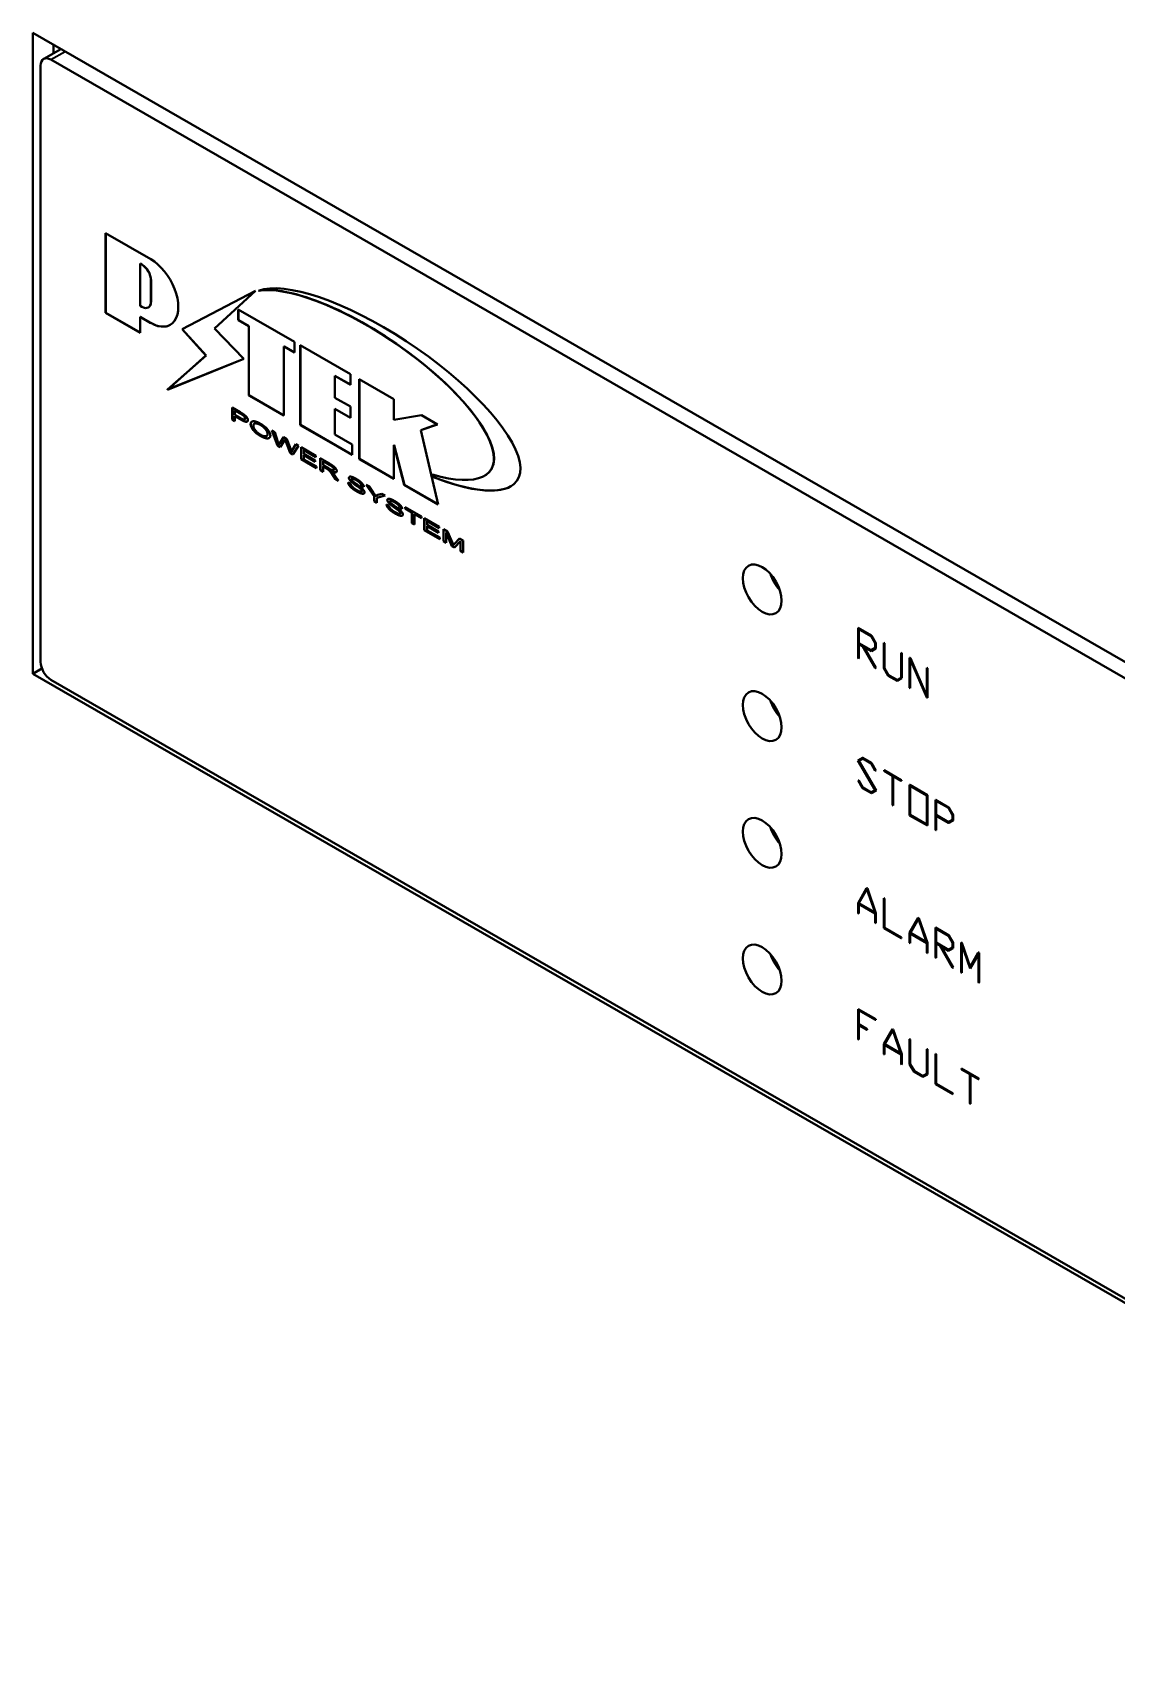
# Model space of a CAD drawing. Header units: inches. Extents: x 0 to 4752, y 0 to 3360.
# Drawn here: x 3757.1 to 3804.7, y 2551.5 to 2623.6 of the extents above; entities that cross this region are included whole.
import ezdxf

# ---------------------------------------------------------------- set-up
doc = ezdxf.new("R2010")
doc.units = ezdxf.units.IN
doc.header["$MEASUREMENT"] = 0
doc.layers.add('POWER SUPPLY CASE OUTLINE$0$가시적인 것(ISO)', color=3, linetype='Continuous', lineweight=40)
doc.layers.add('POWER SUPPLY CASE OUTLINE$0$가시적인 좁은 것(ISO)', color=3, linetype='Continuous', lineweight=35)

msp = doc.modelspace()

# ---------------------------------------------------------------- linework, layer by layer
at = {"layer": 'POWER SUPPLY CASE OUTLINE$0$가시적인 것(ISO)'}
for p, q in [((3757.11, 2595.47), (3757.11, 2623.593)), ((3757.11, 2623.593), (3974.334, 2498.503)), ((3757.586, 2622.449), (3758.342, 2622.884)), ((3972.979, 2498.565), (3757.905, 2622.417)), ((3758.015, 2623.072), (3758.015, 2622.696)), ((3757.453, 2622.155), (3757.453, 2595.993)), ((3760.304, 2611.307), (3760.304, 2614.805)), ((3760.304, 2614.805), (3762.285, 2613.664)), ((3760.309, 2611.31), (3760.309, 2614.801)), ((3761.816, 2613.47), (3761.822, 2613.473)), ((3761.893, 2613.426), (3761.816, 2613.47)), ((3761.816, 2613.47), (3761.816, 2611.616)), ((3761.899, 2613.429), (3761.822, 2613.473)), ((3762.294, 2611.804), (3762.294, 2612.731)), ((3762.3, 2611.808), (3762.3, 2612.735)), ((3761.816, 2611.616), (3761.893, 2611.572)), ((3763.66, 2610.595), (3766.88, 2612.274)), ((3766.88, 2612.274), (3765.081, 2610.624)), ((3760.304, 2611.307), (3760.309, 2611.31)), ((3761.816, 2610.436), (3760.304, 2611.307)), ((3761.816, 2610.442), (3760.309, 2611.31)), ((3761.816, 2611.131), (3761.822, 2611.134)), ((3761.816, 2611.131), (3761.816, 2610.436)), ((3762.285, 2610.861), (3761.816, 2611.131)), ((3762.29, 2610.865), (3761.822, 2611.134)), ((3762.176, 2611.544), (3762.182, 2611.547)), ((3766.126, 2610.988), (3766.126, 2611.452)), ((3766.126, 2611.452), (3768.598, 2610.029)), ((3766.126, 2610.988), (3766.132, 2610.991)), ((3766.593, 2610.72), (3766.126, 2610.988)), ((3766.132, 2610.991), (3766.132, 2611.448)), ((3766.598, 2610.723), (3766.132, 2610.991)), ((3764.709, 2609.429), (3763.66, 2610.595)), ((3764.714, 2609.433), (3763.666, 2610.598)), ((3765.081, 2610.624), (3766.367, 2609.293)), ((3766.593, 2610.72), (3766.598, 2610.723)), ((3766.593, 2607.685), (3766.593, 2610.72)), ((3766.598, 2607.688), (3766.598, 2610.723)), ((3763.017, 2607.934), (3764.709, 2609.429)), ((3763.022, 2607.937), (3764.714, 2609.433)), ((3764.709, 2609.429), (3764.714, 2609.433)), ((3768.131, 2609.834), (3768.137, 2609.837)), ((3768.598, 2609.565), (3768.131, 2609.834)), ((3768.131, 2609.834), (3768.131, 2606.799)), ((3768.598, 2609.572), (3768.137, 2609.837)), ((3768.598, 2610.029), (3768.598, 2609.565)), ((3768.853, 2606.384), (3768.853, 2609.882)), ((3768.853, 2609.882), (3771.051, 2608.616)), ((3768.858, 2606.387), (3768.858, 2609.878)), ((3766.367, 2609.293), (3763.017, 2607.934)), ((3766.367, 2609.293), (3763.022, 2607.937)), ((3770.365, 2608.547), (3770.371, 2608.55)), ((3771.051, 2608.152), (3770.365, 2608.547)), ((3770.365, 2608.547), (3770.365, 2607.585)), ((3771.051, 2608.159), (3770.371, 2608.55)), ((3771.051, 2608.616), (3771.051, 2608.152)), ((3771.439, 2604.894), (3771.439, 2608.392)), ((3771.439, 2608.392), (3772.961, 2607.516)), ((3771.445, 2604.898), (3771.445, 2608.389)), ((3763.017, 2607.934), (3763.022, 2607.937)), ((3766.593, 2607.685), (3766.598, 2607.688)), ((3768.131, 2606.799), (3766.593, 2607.685)), ((3768.131, 2606.806), (3766.598, 2607.688)), ((3770.365, 2607.585), (3771.051, 2607.191)), ((3772.961, 2607.516), (3772.961, 2606.619)), ((3765.864, 2607.149), (3766.206, 2606.953)), ((3765.864, 2606.626), (3765.864, 2607.149)), ((3765.864, 2606.626), (3765.87, 2606.629)), ((3765.984, 2606.557), (3765.864, 2606.626)), ((3765.87, 2606.629), (3765.87, 2607.146)), ((3765.984, 2606.564), (3765.87, 2606.629)), ((3765.984, 2607.019), (3765.99, 2607.022)), ((3766.216, 2606.885), (3765.984, 2607.019)), ((3765.984, 2607.019), (3765.984, 2606.831)), ((3765.984, 2606.831), (3766.218, 2606.697)), ((3765.984, 2606.77), (3765.99, 2606.773)), ((3765.984, 2606.77), (3765.984, 2606.557)), ((3766.216, 2606.636), (3765.984, 2606.77)), ((3766.221, 2606.888), (3765.99, 2607.022)), ((3766.222, 2606.639), (3765.99, 2606.773)), ((3766.415, 2606.632), (3766.42, 2606.635)), ((3770.365, 2607.093), (3770.371, 2607.096)), ((3771.051, 2606.698), (3770.365, 2607.093)), ((3770.365, 2607.093), (3770.365, 2605.976)), ((3771.051, 2606.705), (3770.371, 2607.096)), ((3771.051, 2607.191), (3771.051, 2606.698)), ((3772.961, 2606.619), (3774.177, 2606.816)), ((3774.177, 2606.816), (3774.873, 2606.415)), ((3766.837, 2606.449), (3766.843, 2606.453)), ((3767.372, 2605.902), (3767.377, 2605.905)), ((3767.609, 2606.145), (3767.732, 2606.074)), ((3767.849, 2605.483), (3767.609, 2606.145)), ((3767.855, 2605.486), (3767.617, 2606.14)), ((3767.732, 2606.074), (3767.869, 2605.652)), ((3767.948, 2605.596), (3768.121, 2605.85)), ((3767.954, 2605.599), (3768.123, 2605.849)), ((3768.121, 2605.85), (3768.265, 2605.767)), ((3768.853, 2606.384), (3768.858, 2606.387)), ((3771.131, 2605.072), (3768.853, 2606.384)), ((3771.131, 2605.078), (3768.858, 2606.387)), ((3770.365, 2605.976), (3771.131, 2605.535)), ((3774.873, 2606.415), (3774.143, 2606.158)), ((3774.143, 2606.158), (3774.148, 2606.161)), ((3774.143, 2606.158), (3774.902, 2602.9)), ((3774.871, 2606.416), (3774.148, 2606.161)), ((3767.849, 2605.483), (3767.855, 2605.486)), ((3767.971, 2605.413), (3767.849, 2605.483)), ((3767.974, 2605.417), (3767.855, 2605.486)), ((3767.908, 2605.522), (3767.913, 2605.526)), ((3768.163, 2605.701), (3767.971, 2605.413)), ((3768.19, 2605.747), (3768.196, 2605.75)), ((3768.219, 2605.669), (3768.225, 2605.673)), ((3768.409, 2605.161), (3768.219, 2605.669)), ((3768.414, 2605.164), (3768.225, 2605.673)), ((3768.265, 2605.767), (3768.394, 2605.427)), ((3768.409, 2605.161), (3768.414, 2605.164)), ((3768.524, 2605.094), (3768.409, 2605.161)), ((3768.527, 2605.099), (3768.414, 2605.164)), ((3768.465, 2605.201), (3768.471, 2605.205)), ((3768.51, 2605.289), (3768.652, 2605.544)), ((3768.516, 2605.293), (3768.655, 2605.542)), ((3768.773, 2605.475), (3768.524, 2605.094)), ((3768.652, 2605.544), (3768.773, 2605.475)), ((3768.887, 2605.409), (3769.541, 2605.032)), ((3768.887, 2604.886), (3768.887, 2605.409)), ((3768.892, 2604.889), (3768.892, 2605.406)), ((3769.006, 2605.278), (3769.012, 2605.281)), ((3769.006, 2605.278), (3769.006, 2605.118)), ((3769.541, 2604.97), (3769.006, 2605.278)), ((3769.006, 2605.118), (3769.507, 2604.83)), ((3769.541, 2604.977), (3769.012, 2605.281)), ((3771.131, 2605.535), (3771.131, 2605.072)), ((3772.961, 2605.505), (3772.966, 2605.508)), ((3773.416, 2603.756), (3772.961, 2605.505)), ((3772.961, 2605.505), (3772.961, 2604.018)), ((3773.421, 2603.759), (3772.966, 2605.508)), ((3768.887, 2604.886), (3768.892, 2604.889)), ((3769.562, 2604.497), (3768.887, 2604.886)), ((3769.562, 2604.503), (3768.892, 2604.889)), ((3769.006, 2605.056), (3769.012, 2605.06)), ((3769.006, 2605.056), (3769.006, 2604.878)), ((3769.507, 2604.768), (3769.006, 2605.056)), ((3769.006, 2604.878), (3769.562, 2604.558)), ((3769.507, 2604.774), (3769.012, 2605.06)), ((3769.507, 2604.83), (3769.507, 2604.768)), ((3769.541, 2605.032), (3769.541, 2604.97)), ((3769.562, 2604.558), (3769.562, 2604.497)), ((3769.729, 2604.924), (3770.131, 2604.693)), ((3769.729, 2604.4), (3769.729, 2604.924)), ((3769.729, 2604.4), (3769.735, 2604.404)), ((3769.849, 2604.331), (3769.729, 2604.4)), ((3769.735, 2604.404), (3769.735, 2604.92)), ((3769.849, 2604.338), (3769.735, 2604.404)), ((3769.849, 2604.797), (3769.855, 2604.8)), ((3770.136, 2604.632), (3769.849, 2604.797)), ((3769.849, 2604.797), (3769.849, 2604.624)), ((3769.849, 2604.624), (3770.107, 2604.475)), ((3769.849, 2604.564), (3769.855, 2604.567)), ((3769.849, 2604.564), (3769.849, 2604.331)), ((3769.988, 2604.484), (3769.849, 2604.564)), ((3770.141, 2604.635), (3769.855, 2604.8)), ((3769.994, 2604.487), (3769.855, 2604.567)), ((3770.055, 2604.443), (3770.06, 2604.446)), ((3770.314, 2604.406), (3770.32, 2604.409)), ((3771.439, 2604.894), (3771.445, 2604.898)), ((3772.961, 2604.018), (3771.439, 2604.894)), ((3772.961, 2604.025), (3771.445, 2604.898)), ((3770.198, 2604.368), (3770.204, 2604.372)), ((3770.376, 2604.028), (3770.257, 2604.206)), ((3770.382, 2604.031), (3770.262, 2604.209)), ((3770.37, 2604.174), (3770.527, 2603.941)), ((3770.376, 2604.028), (3770.382, 2604.031)), ((3770.527, 2603.941), (3770.376, 2604.028)), ((3770.52, 2603.952), (3770.382, 2604.031)), ((3770.951, 2603.865), (3771.064, 2603.806)), ((3771.113, 2604.026), (3771.119, 2604.029)), ((3771.53, 2603.735), (3771.535, 2603.738)), ((3771.644, 2603.674), (3771.53, 2603.735)), ((3771.644, 2603.68), (3771.535, 2603.738)), ((3771.741, 2603.765), (3771.887, 2603.681)), ((3772.09, 2603.263), (3771.741, 2603.765)), ((3772.096, 2603.266), (3771.755, 2603.757)), ((3771.887, 2603.681), (3772.065, 2603.421)), ((3773.416, 2603.756), (3773.421, 2603.759)), ((3774.902, 2602.9), (3773.416, 2603.756)), ((3774.9, 2602.908), (3773.421, 2603.759)), ((3774.687, 2604.104), (3774.662, 2604.211)), ((3774.693, 2604.107), (3774.669, 2604.209)), ((3774.687, 2604.104), (3774.693, 2604.107)), ((3776.936, 2604.157), (3776.942, 2604.16)), ((3771.542, 2603.465), (3771.548, 2603.468)), ((3772.09, 2603.263), (3772.096, 2603.266)), ((3772.09, 2603.041), (3772.09, 2603.263)), ((3772.09, 2603.041), (3772.096, 2603.044)), ((3772.21, 2602.972), (3772.09, 2603.041)), ((3772.096, 2603.044), (3772.096, 2603.266)), ((3772.21, 2602.978), (3772.096, 2603.044)), ((3772.571, 2603.287), (3772.21, 2603.194)), ((3772.21, 2603.194), (3772.215, 2603.197)), ((3772.21, 2603.194), (3772.21, 2602.972)), ((3772.569, 2603.288), (3772.215, 2603.197)), ((3772.256, 2603.315), (3772.431, 2603.368)), ((3772.431, 2603.368), (3772.571, 2603.287)), ((3772.8, 2603.054), (3772.805, 2603.058)), ((3772.638, 2602.894), (3772.751, 2602.834)), ((3773.216, 2602.763), (3773.222, 2602.767)), ((3773.331, 2602.702), (3773.216, 2602.763)), ((3773.331, 2602.709), (3773.222, 2602.767)), ((3773.229, 2602.493), (3773.235, 2602.497)), ((3773.454, 2602.779), (3774.171, 2602.366)), ((3773.454, 2602.717), (3773.454, 2602.779)), ((3773.454, 2602.717), (3773.46, 2602.72)), ((3773.752, 2602.545), (3773.454, 2602.717)), ((3773.46, 2602.72), (3773.46, 2602.775)), ((3773.758, 2602.549), (3773.46, 2602.72)), ((3773.752, 2602.545), (3773.758, 2602.549)), ((3773.752, 2602.084), (3773.752, 2602.545)), ((3773.758, 2602.087), (3773.758, 2602.549)), ((3773.872, 2602.476), (3773.877, 2602.48)), ((3773.872, 2602.476), (3773.872, 2602.015)), ((3774.171, 2602.304), (3773.872, 2602.476)), ((3774.171, 2602.31), (3773.877, 2602.48)), ((3774.171, 2602.366), (3774.171, 2602.304)), ((3774.297, 2602.293), (3774.951, 2601.917)), ((3774.297, 2601.77), (3774.297, 2602.293)), ((3774.302, 2601.774), (3774.302, 2602.29)), ((3773.752, 2602.084), (3773.758, 2602.087)), ((3773.872, 2602.015), (3773.752, 2602.084)), ((3773.872, 2602.021), (3773.758, 2602.087)), ((3774.297, 2601.77), (3774.302, 2601.774)), ((3774.972, 2601.381), (3774.297, 2601.77)), ((3774.972, 2601.388), (3774.302, 2601.774)), ((3774.416, 2602.163), (3774.422, 2602.166)), ((3774.416, 2602.163), (3774.416, 2602.003)), ((3774.951, 2601.855), (3774.416, 2602.163)), ((3774.416, 2602.003), (3774.917, 2601.714)), ((3774.416, 2601.941), (3774.422, 2601.944)), ((3774.416, 2601.941), (3774.416, 2601.763)), ((3774.917, 2601.653), (3774.416, 2601.941)), ((3774.416, 2601.763), (3774.972, 2601.443)), ((3774.951, 2601.861), (3774.422, 2602.166)), ((3774.917, 2601.659), (3774.422, 2601.944)), ((3774.917, 2601.714), (3774.917, 2601.653)), ((3774.951, 2601.917), (3774.951, 2601.855)), ((3775.133, 2601.812), (3775.313, 2601.708)), ((3775.133, 2601.288), (3775.133, 2601.812)), ((3775.139, 2601.292), (3775.139, 2601.808)), ((3775.249, 2601.667), (3775.255, 2601.671)), ((3775.249, 2601.667), (3775.249, 2601.222)), ((3775.511, 2601.071), (3775.249, 2601.667)), ((3775.516, 2601.074), (3775.255, 2601.671)), ((3775.313, 2601.708), (3775.528, 2601.214)), ((3774.972, 2601.443), (3774.972, 2601.381)), ((3775.133, 2601.288), (3775.139, 2601.292)), ((3775.249, 2601.222), (3775.133, 2601.288)), ((3775.249, 2601.228), (3775.139, 2601.292)), ((3775.511, 2601.071), (3775.516, 2601.074)), ((3775.619, 2601.009), (3775.511, 2601.071)), ((3775.623, 2601.013), (3775.516, 2601.074)), ((3775.571, 2601.111), (3775.577, 2601.115)), ((3775.619, 2601.168), (3775.837, 2601.407)), ((3775.882, 2601.295), (3775.619, 2601.009)), ((3775.625, 2601.171), (3775.838, 2601.406)), ((3775.837, 2601.407), (3775.997, 2601.314)), ((3775.882, 2601.295), (3775.888, 2601.298)), ((3775.882, 2600.857), (3775.882, 2601.295)), ((3775.882, 2600.857), (3775.888, 2600.861)), ((3775.997, 2600.791), (3775.882, 2600.857)), ((3775.888, 2600.861), (3775.888, 2601.298)), ((3775.997, 2600.797), (3775.888, 2600.861)), ((3775.997, 2601.314), (3775.997, 2600.791)), ((3793.344, 2597.486), (3793.338, 2597.483)), ((3793.921, 2597.148), (3793.338, 2597.483)), ((3793.338, 2597.483), (3793.338, 2596.161)), ((3793.344, 2597.486), (3793.927, 2597.151)), ((3793.364, 2597.44), (3793.912, 2597.124)), ((3793.364, 2596.814), (3793.364, 2597.44)), ((3793.37, 2597.436), (3793.37, 2596.818)), ((3793.37, 2596.818), (3793.364, 2596.814)), ((3793.912, 2596.499), (3793.364, 2596.814)), ((3793.364, 2596.146), (3793.364, 2596.786)), ((3793.364, 2596.786), (3793.535, 2596.688)), ((3793.37, 2596.818), (3793.917, 2596.502)), ((3793.37, 2596.782), (3793.37, 2596.149)), ((3793.535, 2596.688), (3794.095, 2595.715)), ((3794.114, 2595.725), (3793.57, 2596.667)), ((3793.57, 2596.667), (3793.921, 2596.465)), ((3793.581, 2596.661), (3794.119, 2595.729)), ((3793.912, 2597.124), (3794.093, 2596.811)), ((3794.093, 2596.604), (3793.912, 2596.499)), ((3793.927, 2597.151), (3793.921, 2597.148)), ((3794.117, 2596.808), (3793.921, 2597.148)), ((3793.921, 2596.465), (3794.117, 2596.579)), ((3793.927, 2596.468), (3793.921, 2596.465)), ((3793.927, 2597.151), (3794.123, 2596.811)), ((3794.123, 2596.582), (3793.927, 2596.468)), ((3794.093, 2596.811), (3794.093, 2596.604)), ((3794.123, 2596.811), (3794.117, 2596.808)), ((3794.117, 2596.579), (3794.117, 2596.808)), ((3794.123, 2596.582), (3794.117, 2596.579)), ((3794.123, 2596.811), (3794.123, 2596.582)), ((3794.475, 2596.821), (3794.47, 2596.817)), ((3794.495, 2596.803), (3794.47, 2596.817)), ((3794.47, 2596.817), (3794.47, 2595.722)), ((3794.475, 2596.821), (3794.501, 2596.806)), ((3794.501, 2596.806), (3794.495, 2596.803)), ((3794.495, 2595.718), (3794.495, 2596.803)), ((3794.501, 2596.806), (3794.501, 2595.721)), ((3793.338, 2596.161), (3793.364, 2596.146)), ((3793.37, 2596.149), (3793.364, 2596.146)), ((3795.23, 2596.386), (3795.224, 2596.383)), ((3795.249, 2596.369), (3795.224, 2596.383)), ((3795.224, 2596.383), (3795.224, 2595.298)), ((3795.23, 2596.386), (3795.254, 2596.372)), ((3795.254, 2596.372), (3795.249, 2596.369)), ((3795.249, 2595.273), (3795.249, 2596.369)), ((3795.254, 2596.372), (3795.254, 2595.276)), ((3795.607, 2596.168), (3795.601, 2596.165)), ((3795.629, 2596.15), (3795.601, 2596.165)), ((3795.601, 2596.165), (3795.601, 2594.858)), ((3795.607, 2596.168), (3795.634, 2596.153)), ((3795.627, 2596.104), (3796.353, 2594.424)), ((3795.627, 2594.843), (3795.627, 2596.104)), ((3795.634, 2596.153), (3795.629, 2596.15)), ((3796.355, 2594.472), (3795.629, 2596.15)), ((3795.632, 2596.091), (3795.632, 2594.846)), ((3795.634, 2596.153), (3796.355, 2594.488)), ((3796.361, 2595.735), (3796.355, 2595.731)), ((3796.361, 2595.735), (3796.386, 2595.72)), ((3757.11, 2595.47), (3757.512, 2595.701)), ((3846.761, 2543.844), (3757.11, 2595.47)), ((3757.905, 2595.209), (3846.513, 2544.183)), ((3794.095, 2595.715), (3794.114, 2595.725)), ((3794.101, 2595.718), (3794.095, 2595.715)), ((3794.119, 2595.729), (3794.101, 2595.718)), ((3794.119, 2595.729), (3794.114, 2595.725)), ((3794.47, 2595.722), (3794.666, 2595.383)), ((3794.501, 2595.721), (3794.495, 2595.718)), ((3794.675, 2595.406), (3794.495, 2595.718)), ((3794.501, 2595.721), (3794.681, 2595.409)), ((3794.666, 2595.383), (3795.053, 2595.16)), ((3794.681, 2595.409), (3794.675, 2595.406)), ((3795.043, 2595.195), (3794.675, 2595.406)), ((3794.681, 2595.409), (3795.049, 2595.198)), ((3795.224, 2595.298), (3795.043, 2595.195)), ((3795.049, 2595.198), (3795.043, 2595.195)), ((3795.053, 2595.16), (3795.249, 2595.273)), ((3795.254, 2595.276), (3795.249, 2595.273)), ((3796.38, 2595.717), (3796.355, 2595.731)), ((3796.355, 2595.731), (3796.355, 2594.472)), ((3796.386, 2595.72), (3796.38, 2595.717)), ((3796.38, 2594.409), (3796.38, 2595.717)), ((3796.386, 2595.72), (3796.386, 2594.412)), ((3795.601, 2594.858), (3795.627, 2594.843)), ((3795.632, 2594.846), (3795.627, 2594.843)), ((3796.353, 2594.424), (3796.38, 2594.409)), ((3796.386, 2594.412), (3796.38, 2594.409)), ((3793.535, 2591.783), (3793.334, 2591.666)), ((3793.334, 2591.666), (3794.088, 2590.36)), ((3793.369, 2591.646), (3793.544, 2591.749)), ((3793.374, 2591.649), (3793.369, 2591.646)), ((3794.122, 2590.34), (3793.369, 2591.646)), ((3793.544, 2591.749), (3793.374, 2591.649)), ((3793.374, 2591.649), (3794.128, 2590.343)), ((3793.54, 2591.786), (3793.535, 2591.783)), ((3793.921, 2591.56), (3793.535, 2591.783)), ((3793.54, 2591.786), (3793.927, 2591.563)), ((3793.544, 2591.749), (3793.912, 2591.537)), ((3793.912, 2591.537), (3794.095, 2591.216)), ((3793.927, 2591.563), (3793.921, 2591.56)), ((3794.114, 2591.228), (3793.921, 2591.56)), ((3793.927, 2591.563), (3794.119, 2591.231)), ((3793.36, 2590.79), (3793.341, 2590.78)), ((3793.347, 2590.783), (3793.341, 2590.78)), ((3793.341, 2590.78), (3793.535, 2590.447)), ((3793.347, 2590.783), (3793.366, 2590.793)), ((3793.366, 2590.793), (3793.36, 2590.79)), ((3793.544, 2590.47), (3793.36, 2590.79)), ((3793.366, 2590.793), (3793.55, 2590.474)), ((3794.095, 2591.216), (3794.114, 2591.228)), ((3794.101, 2591.22), (3794.095, 2591.216)), ((3794.119, 2591.231), (3794.101, 2591.22)), ((3794.119, 2591.231), (3794.114, 2591.228)), ((3794.488, 2591.24), (3794.482, 2591.237)), ((3795.236, 2590.803), (3794.482, 2591.237)), ((3794.482, 2591.237), (3794.482, 2591.208)), ((3794.482, 2591.208), (3794.847, 2590.998)), ((3794.488, 2591.24), (3795.242, 2590.806)), ((3794.847, 2590.998), (3794.847, 2589.705)), ((3794.872, 2589.69), (3794.872, 2590.984)), ((3794.872, 2590.984), (3795.236, 2590.774)), ((3794.877, 2590.981), (3794.877, 2589.694)), ((3795.242, 2590.806), (3795.236, 2590.803)), ((3795.236, 2590.774), (3795.236, 2590.803)), ((3795.242, 2590.777), (3795.236, 2590.774)), ((3795.242, 2590.806), (3795.242, 2590.777)), ((3793.535, 2590.447), (3793.921, 2590.224)), ((3793.55, 2590.474), (3793.544, 2590.47)), ((3793.912, 2590.259), (3793.544, 2590.47)), ((3793.55, 2590.474), (3793.917, 2590.262)), ((3794.088, 2590.36), (3793.912, 2590.259)), ((3793.917, 2590.262), (3793.912, 2590.259)), ((3793.917, 2590.262), (3794.088, 2590.36)), ((3793.921, 2590.224), (3794.122, 2590.34)), ((3794.128, 2590.343), (3794.122, 2590.34)), ((3795.607, 2590.596), (3795.601, 2590.593)), ((3796.38, 2590.144), (3795.601, 2590.593)), ((3795.601, 2590.593), (3795.601, 2589.257)), ((3795.607, 2590.596), (3796.386, 2590.147)), ((3795.627, 2590.549), (3796.355, 2590.13)), ((3795.627, 2589.271), (3795.627, 2590.549)), ((3795.632, 2590.546), (3795.632, 2589.274)), ((3796.355, 2590.13), (3796.355, 2588.851)), ((3796.386, 2590.147), (3796.38, 2590.144)), ((3796.38, 2588.808), (3796.38, 2590.144)), ((3796.386, 2590.147), (3796.386, 2588.812)), ((3794.847, 2589.705), (3794.872, 2589.69)), ((3794.877, 2589.694), (3794.872, 2589.69)), ((3795.601, 2589.257), (3796.38, 2588.808)), ((3795.632, 2589.274), (3795.627, 2589.271)), ((3796.355, 2588.851), (3795.627, 2589.271)), ((3795.632, 2589.274), (3796.355, 2588.858)), ((3796.738, 2589.944), (3796.732, 2589.941)), ((3797.315, 2589.606), (3796.732, 2589.941)), ((3796.732, 2589.941), (3796.732, 2588.619)), ((3796.738, 2589.944), (3797.321, 2589.609)), ((3796.758, 2589.898), (3797.306, 2589.582)), ((3796.758, 2589.272), (3796.758, 2589.898)), ((3796.764, 2589.276), (3796.758, 2589.272)), ((3797.306, 2588.957), (3796.758, 2589.272)), ((3796.764, 2589.894), (3796.764, 2589.276)), ((3796.764, 2589.276), (3797.311, 2588.96)), ((3797.306, 2589.582), (3797.487, 2589.269)), ((3797.321, 2589.609), (3797.315, 2589.606)), ((3797.511, 2589.266), (3797.315, 2589.606)), ((3797.321, 2589.609), (3797.517, 2589.269)), ((3797.487, 2589.269), (3797.487, 2589.062)), ((3797.517, 2589.269), (3797.511, 2589.266)), ((3797.511, 2589.037), (3797.511, 2589.266)), ((3797.517, 2589.269), (3797.517, 2589.04)), ((3796.386, 2588.812), (3796.38, 2588.808)), ((3796.732, 2588.619), (3796.758, 2588.604)), ((3796.758, 2588.604), (3796.758, 2589.244)), ((3796.758, 2589.244), (3797.315, 2588.923)), ((3796.764, 2588.607), (3796.758, 2588.604)), ((3796.764, 2589.24), (3796.764, 2588.607)), ((3797.487, 2589.062), (3797.306, 2588.957)), ((3797.315, 2588.923), (3797.511, 2589.037)), ((3797.321, 2588.926), (3797.315, 2588.923)), ((3797.517, 2589.04), (3797.321, 2588.926)), ((3797.517, 2589.04), (3797.511, 2589.037)), ((3793.714, 2586.061), (3793.338, 2585.408)), ((3793.372, 2585.4), (3793.728, 2586.019)), ((3793.729, 2586.015), (3793.377, 2585.403)), ((3793.719, 2586.064), (3793.714, 2586.061)), ((3793.743, 2586.044), (3793.714, 2586.061)), ((3793.719, 2586.064), (3793.749, 2586.047)), ((3793.728, 2586.019), (3794.085, 2584.989)), ((3793.749, 2586.047), (3793.743, 2586.044)), ((3794.117, 2584.959), (3793.743, 2586.044)), ((3793.749, 2586.047), (3794.123, 2584.962)), ((3793.338, 2585.408), (3793.338, 2584.969)), ((3793.338, 2584.969), (3793.364, 2584.954)), ((3793.364, 2584.954), (3793.364, 2585.375)), ((3793.364, 2585.375), (3794.093, 2584.956)), ((3793.37, 2584.957), (3793.364, 2584.954)), ((3793.37, 2585.372), (3793.37, 2584.957)), ((3793.377, 2585.403), (3793.372, 2585.4)), ((3794.085, 2584.989), (3793.372, 2585.4)), ((3793.377, 2585.403), (3794.082, 2584.997)), ((3794.093, 2584.956), (3794.093, 2584.534)), ((3794.123, 2584.962), (3794.117, 2584.959)), ((3794.117, 2584.52), (3794.117, 2584.959)), ((3794.123, 2584.962), (3794.123, 2584.523)), ((3794.475, 2585.628), (3794.47, 2585.625)), ((3794.495, 2585.61), (3794.47, 2585.625)), ((3794.47, 2585.625), (3794.47, 2584.304)), ((3794.475, 2585.628), (3794.501, 2585.614)), ((3794.501, 2585.614), (3794.495, 2585.61)), ((3794.495, 2584.318), (3794.495, 2585.61)), ((3794.501, 2585.614), (3794.501, 2584.321)), ((3794.093, 2584.534), (3794.117, 2584.52)), ((3794.123, 2584.523), (3794.117, 2584.52)), ((3794.47, 2584.304), (3795.236, 2583.862)), ((3794.501, 2584.321), (3794.495, 2584.318)), ((3795.236, 2583.891), (3794.495, 2584.318)), ((3794.501, 2584.321), (3795.242, 2583.894)), ((3795.976, 2584.757), (3795.601, 2584.105)), ((3795.634, 2584.097), (3795.991, 2584.716)), ((3795.992, 2584.712), (3795.64, 2584.1)), ((3795.982, 2584.761), (3795.976, 2584.757)), ((3796.006, 2584.74), (3795.976, 2584.757)), ((3795.982, 2584.761), (3796.011, 2584.744)), ((3795.991, 2584.716), (3796.348, 2583.686)), ((3796.011, 2584.744), (3796.006, 2584.74)), ((3796.38, 2583.656), (3796.006, 2584.74)), ((3796.011, 2584.744), (3796.386, 2583.659)), ((3796.738, 2584.34), (3796.732, 2584.336)), ((3797.315, 2584.001), (3796.732, 2584.336)), ((3796.732, 2584.336), (3796.732, 2583.014)), ((3796.738, 2584.34), (3797.321, 2584.004)), ((3796.758, 2583.668), (3796.758, 2584.293)), ((3796.758, 2584.293), (3797.306, 2583.978)), ((3796.764, 2584.29), (3796.764, 2583.671)), ((3795.242, 2583.894), (3795.236, 2583.891)), ((3795.236, 2583.862), (3795.236, 2583.891)), ((3795.242, 2583.866), (3795.236, 2583.862)), ((3795.242, 2583.894), (3795.242, 2583.866)), ((3795.601, 2584.105), (3795.601, 2583.665)), ((3795.601, 2583.665), (3795.627, 2583.651)), ((3795.627, 2583.651), (3795.627, 2584.072)), ((3795.627, 2584.072), (3796.355, 2583.653)), ((3795.632, 2583.654), (3795.627, 2583.651)), ((3795.632, 2584.069), (3795.632, 2583.654)), ((3795.64, 2584.1), (3795.634, 2584.097)), ((3796.348, 2583.686), (3795.634, 2584.097)), ((3795.64, 2584.1), (3796.345, 2583.694)), ((3796.355, 2583.653), (3796.355, 2583.231)), ((3796.386, 2583.659), (3796.38, 2583.656)), ((3796.38, 2583.217), (3796.38, 2583.656)), ((3796.386, 2583.659), (3796.386, 2583.22)), ((3796.764, 2583.671), (3796.758, 2583.668)), ((3797.306, 2583.352), (3796.758, 2583.668)), ((3796.758, 2582.999), (3796.758, 2583.639)), ((3796.758, 2583.639), (3796.929, 2583.541)), ((3796.764, 2583.671), (3797.311, 2583.355)), ((3796.764, 2583.636), (3796.764, 2583.002)), ((3796.929, 2583.541), (3797.49, 2582.568)), ((3796.964, 2583.52), (3797.315, 2583.318)), ((3797.508, 2582.579), (3796.964, 2583.52)), ((3796.975, 2583.514), (3797.513, 2582.582)), ((3797.306, 2583.978), (3797.487, 2583.664)), ((3797.321, 2584.004), (3797.315, 2584.001)), ((3797.511, 2583.661), (3797.315, 2584.001)), ((3797.321, 2584.004), (3797.517, 2583.664)), ((3797.487, 2583.664), (3797.487, 2583.457)), ((3797.517, 2583.664), (3797.511, 2583.661)), ((3797.511, 2583.432), (3797.511, 2583.661)), ((3797.517, 2583.664), (3797.517, 2583.435)), ((3797.869, 2583.674), (3797.864, 2583.671)), ((3797.89, 2583.655), (3797.864, 2583.671)), ((3797.864, 2583.671), (3797.864, 2582.362)), ((3797.869, 2583.674), (3797.896, 2583.658)), ((3797.896, 2583.658), (3797.89, 2583.655)), ((3798.253, 2582.607), (3797.89, 2583.655)), ((3797.89, 2582.348), (3797.89, 2583.593)), ((3797.89, 2583.593), (3798.253, 2582.541)), ((3797.895, 2583.577), (3797.895, 2582.351)), ((3797.896, 2583.658), (3798.258, 2582.615)), ((3796.355, 2583.231), (3796.38, 2583.217)), ((3796.386, 2583.22), (3796.38, 2583.217)), ((3796.732, 2583.014), (3796.758, 2582.999)), ((3796.764, 2583.002), (3796.758, 2582.999)), ((3797.487, 2583.457), (3797.306, 2583.352)), ((3797.315, 2583.318), (3797.511, 2583.432)), ((3797.321, 2583.321), (3797.315, 2583.318)), ((3797.517, 2583.435), (3797.321, 2583.321)), ((3797.517, 2583.435), (3797.511, 2583.432)), ((3798.616, 2583.237), (3798.253, 2582.607)), ((3798.253, 2582.541), (3798.618, 2583.173)), ((3798.618, 2583.167), (3798.259, 2582.544)), ((3798.622, 2583.241), (3798.616, 2583.237)), ((3798.643, 2583.222), (3798.616, 2583.237)), ((3798.618, 2583.173), (3798.618, 2581.928)), ((3798.622, 2583.241), (3798.648, 2583.225)), ((3798.648, 2583.225), (3798.643, 2583.222)), ((3798.643, 2581.914), (3798.643, 2583.222)), ((3798.648, 2583.225), (3798.648, 2581.917)), ((3797.49, 2582.568), (3797.508, 2582.579)), ((3797.495, 2582.571), (3797.49, 2582.568)), ((3797.513, 2582.582), (3797.495, 2582.571)), ((3797.513, 2582.582), (3797.508, 2582.579)), ((3797.864, 2582.362), (3797.89, 2582.348)), ((3797.895, 2582.351), (3797.89, 2582.348)), ((3798.259, 2582.544), (3798.253, 2582.541)), ((3798.618, 2581.928), (3798.643, 2581.914)), ((3798.648, 2581.917), (3798.643, 2581.914)), ((3793.344, 2580.757), (3793.338, 2580.754)), ((3794.105, 2580.312), (3793.338, 2580.754)), ((3793.338, 2580.754), (3793.338, 2579.431)), ((3793.344, 2580.757), (3794.111, 2580.316)), ((3793.364, 2580.085), (3793.364, 2580.71)), ((3793.364, 2580.71), (3794.105, 2580.284)), ((3793.37, 2580.707), (3793.37, 2580.088)), ((3793.37, 2580.088), (3793.364, 2580.085)), ((3793.728, 2579.876), (3793.364, 2580.085)), ((3793.364, 2579.417), (3793.364, 2580.056)), ((3793.364, 2580.056), (3793.728, 2579.847)), ((3793.37, 2580.088), (3793.734, 2579.879)), ((3793.37, 2580.053), (3793.37, 2579.42)), ((3794.111, 2580.316), (3794.105, 2580.312)), ((3794.105, 2580.284), (3794.105, 2580.312)), ((3794.111, 2580.287), (3794.105, 2580.284)), ((3794.111, 2580.316), (3794.111, 2580.287)), ((3793.338, 2579.431), (3793.364, 2579.417)), ((3793.37, 2579.42), (3793.364, 2579.417)), ((3793.734, 2579.879), (3793.728, 2579.876)), ((3793.728, 2579.847), (3793.728, 2579.876)), ((3793.734, 2579.85), (3793.728, 2579.847)), ((3793.734, 2579.879), (3793.734, 2579.85)), ((3794.845, 2579.872), (3794.47, 2579.219)), ((3794.47, 2579.219), (3794.47, 2578.78)), ((3794.495, 2578.765), (3794.495, 2579.187)), ((3794.495, 2579.187), (3795.224, 2578.767)), ((3794.501, 2579.184), (3794.501, 2578.768)), ((3794.503, 2579.211), (3794.859, 2579.831)), ((3794.509, 2579.214), (3794.503, 2579.211)), ((3795.216, 2578.8), (3794.503, 2579.211)), ((3794.861, 2579.827), (3794.509, 2579.214)), ((3794.509, 2579.214), (3795.214, 2578.808)), ((3794.851, 2579.875), (3794.845, 2579.872)), ((3794.874, 2579.855), (3794.845, 2579.872)), ((3794.851, 2579.875), (3794.88, 2579.858)), ((3794.859, 2579.831), (3795.216, 2578.8)), ((3794.88, 2579.858), (3794.874, 2579.855)), ((3795.249, 2578.771), (3794.874, 2579.855)), ((3794.88, 2579.858), (3795.254, 2578.774)), ((3795.607, 2579.44), (3795.601, 2579.437)), ((3795.627, 2579.422), (3795.601, 2579.437)), ((3795.601, 2579.437), (3795.601, 2578.341)), ((3795.607, 2579.44), (3795.632, 2579.425)), ((3795.632, 2579.425), (3795.627, 2579.422)), ((3795.627, 2578.337), (3795.627, 2579.422)), ((3795.632, 2579.425), (3795.632, 2578.34)), ((3794.47, 2578.78), (3794.495, 2578.765)), ((3794.501, 2578.768), (3794.495, 2578.765)), ((3795.224, 2578.767), (3795.224, 2578.346)), ((3795.254, 2578.774), (3795.249, 2578.771)), ((3795.249, 2578.331), (3795.249, 2578.771)), ((3795.254, 2578.774), (3795.254, 2578.335)), ((3796.361, 2579.005), (3796.355, 2579.002)), ((3796.38, 2578.988), (3796.355, 2579.002)), ((3796.355, 2579.002), (3796.355, 2577.918)), ((3796.361, 2579.005), (3796.386, 2578.991)), ((3796.386, 2578.991), (3796.38, 2578.988)), ((3796.38, 2577.892), (3796.38, 2578.988)), ((3796.386, 2578.991), (3796.386, 2577.896)), ((3796.738, 2578.788), (3796.732, 2578.785)), ((3796.758, 2578.77), (3796.732, 2578.785)), ((3796.732, 2578.785), (3796.732, 2577.464)), ((3796.738, 2578.788), (3796.764, 2578.773)), ((3796.764, 2578.773), (3796.758, 2578.77)), ((3796.758, 2577.478), (3796.758, 2578.77)), ((3796.764, 2578.773), (3796.764, 2577.481)), ((3795.224, 2578.346), (3795.249, 2578.331)), ((3795.254, 2578.335), (3795.249, 2578.331)), ((3795.601, 2578.341), (3795.797, 2578.002)), ((3795.632, 2578.34), (3795.627, 2578.337)), ((3795.807, 2578.025), (3795.627, 2578.337)), ((3795.632, 2578.34), (3795.812, 2578.029)), ((3795.797, 2578.002), (3796.184, 2577.78)), ((3795.812, 2578.029), (3795.807, 2578.025)), ((3796.174, 2577.814), (3795.807, 2578.025)), ((3795.812, 2578.029), (3796.18, 2577.817)), ((3796.355, 2577.918), (3796.174, 2577.814)), ((3796.18, 2577.817), (3796.174, 2577.814)), ((3796.184, 2577.78), (3796.38, 2577.892)), ((3796.386, 2577.896), (3796.38, 2577.892)), ((3797.882, 2578.144), (3797.876, 2578.141)), ((3798.63, 2577.706), (3797.876, 2578.141)), ((3797.876, 2578.141), (3797.876, 2578.112)), ((3797.876, 2578.112), (3798.241, 2577.902)), ((3797.882, 2578.144), (3798.636, 2577.71)), ((3798.241, 2577.902), (3798.241, 2576.608)), ((3798.266, 2576.594), (3798.266, 2577.888)), ((3798.266, 2577.888), (3798.63, 2577.678)), ((3798.271, 2577.885), (3798.271, 2576.597)), ((3796.732, 2577.464), (3797.499, 2577.022)), ((3796.764, 2577.481), (3796.758, 2577.478)), ((3797.499, 2577.051), (3796.758, 2577.478)), ((3796.764, 2577.481), (3797.505, 2577.054)), ((3797.505, 2577.054), (3797.499, 2577.051)), ((3797.499, 2577.022), (3797.499, 2577.051)), ((3797.505, 2577.026), (3797.499, 2577.022)), ((3797.505, 2577.054), (3797.505, 2577.026)), ((3798.636, 2577.71), (3798.63, 2577.706)), ((3798.63, 2577.678), (3798.63, 2577.706)), ((3798.636, 2577.681), (3798.63, 2577.678)), ((3798.636, 2577.71), (3798.636, 2577.681)), ((3798.241, 2576.608), (3798.266, 2576.594)), ((3798.271, 2576.597), (3798.266, 2576.594))]:
    msp.add_line(p, q, dxfattribs=at)
for centre, major_axis, ratio, start_param, end_param in [((3757.905, 2621.894), (-0.319, 0.555), 0.578093, 5.499721, 7.070517), ((3761.893, 2612.962), (-0.283, 0.491), 0.578093, 3.928925, 5.499721), ((3761.899, 2612.966), (-0.283, 0.491), 0.578093, 3.928925, 5.499721), ((3762.285, 2612.263), (0.855, -1.485), 0.578093, 5.499721, 8.641314), ((3772.47, 2607.944), (-5.902, 3.996), 0.327963, 2.164766, 6.05612), ((3771.751, 2608.139), (5.458, -3.736), 0.337504, 5.485914, 9.088864), ((3771.757, 2608.143), (5.458, -3.736), 0.337504, 6.12238, 9.086998), ((3761.893, 2612.035), (0.283, -0.491), 0.578093, 5.499721, 7.070517), ((3761.899, 2612.038), (0.283, -0.491), 0.578093, 0, 0.787332), ((3762.29, 2612.266), (0.855, -1.485), 0.578093, 5.499721, 6.279891), ((3772.476, 2607.948), (-5.902, 3.996), 0.327963, 2.164766, 2.981965), ((3790.262, 2599.822), (0.599, -1.04), 0.578093, 4.36714, 5.057638), ((3757.905, 2595.733), (0.319, -0.555), 0.578093, 3.928925, 5.499721), ((3790.262, 2594.263), (0.599, -1.04), 0.578093, 4.36714, 5.057638), ((3790.262, 2588.703), (0.599, -1.04), 0.578093, 4.36714, 5.057638), ((3790.262, 2583.144), (0.599, -1.04), 0.578093, 4.36714, 5.057638)]:
    msp.add_ellipse(centre, major_axis=major_axis, ratio=ratio, start_param=start_param, end_param=end_param, dxfattribs=at)
for centre in [(3789.131, 2599.171), (3789.131, 2593.611), (3789.131, 2588.052), (3789.131, 2582.493)]:
    msp.add_ellipse(centre, major_axis=(-0.599, 1.04), ratio=0.578093, dxfattribs=at)
for points in [[(3766.206, 2606.953), (3766.296, 2606.901), (3766.344, 2606.868)], [(3766.327, 2606.816), (3766.297, 2606.838), (3766.216, 2606.885)], [(3766.555, 2606.6), (3766.555, 2606.533), (3766.408, 2606.525), (3766.216, 2606.636)], [(3766.218, 2606.697), (3766.334, 2606.63), (3766.432, 2606.623), (3766.432, 2606.669)], [(3766.333, 2606.819), (3766.303, 2606.841), (3766.221, 2606.888)], [(3766.432, 2606.669), (3766.432, 2606.702), (3766.375, 2606.782), (3766.327, 2606.816)], [(3766.437, 2606.672), (3766.437, 2606.705), (3766.38, 2606.785), (3766.333, 2606.819)], [(3766.344, 2606.868), (3766.41, 2606.823), (3766.5, 2606.736), (3766.555, 2606.639), (3766.555, 2606.6)], [(3766.42, 2606.635), (3766.437, 2606.645), (3766.437, 2606.672)], [(3766.671, 2606.416), (3766.671, 2606.547), (3766.913, 2606.554), (3767.104, 2606.444)], [(3767.104, 2605.903), (3766.976, 2605.977), (3766.775, 2606.164), (3766.671, 2606.347), (3766.671, 2606.416)], [(3766.677, 2606.42), (3766.677, 2606.504), (3766.728, 2606.535)], [(3767.11, 2605.907), (3766.982, 2605.98), (3766.781, 2606.167), (3766.677, 2606.351), (3766.677, 2606.42)], [(3767.105, 2606.385), (3766.978, 2606.458), (3766.795, 2606.462), (3766.795, 2606.344)], [(3766.795, 2606.344), (3766.795, 2606.25), (3766.971, 2606.04), (3767.103, 2605.963)], [(3767.103, 2605.963), (3767.239, 2605.885), (3767.413, 2605.894), (3767.413, 2605.996)], [(3767.104, 2606.444), (3767.23, 2606.372), (3767.431, 2606.187), (3767.537, 2606.002), (3767.537, 2605.924)], [(3767.537, 2605.924), (3767.537, 2605.845), (3767.426, 2605.783), (3767.222, 2605.836), (3767.104, 2605.903)], [(3767.413, 2605.996), (3767.413, 2606.06), (3767.338, 2606.198), (3767.195, 2606.333), (3767.105, 2606.385)], [(3767.419, 2605.999), (3767.419, 2606.063), (3767.344, 2606.201), (3767.2, 2606.336), (3767.111, 2606.388)], [(3767.377, 2605.905), (3767.419, 2605.929), (3767.419, 2605.999)], [(3767.869, 2605.652), (3767.892, 2605.585), (3767.908, 2605.522)], [(3767.908, 2605.522), (3767.942, 2605.587), (3767.948, 2605.596)], [(3767.913, 2605.526), (3767.948, 2605.59), (3767.954, 2605.599)], [(3768.19, 2605.747), (3768.175, 2605.72), (3768.163, 2605.701)], [(3768.219, 2605.669), (3768.194, 2605.733), (3768.19, 2605.747)], [(3768.225, 2605.673), (3768.2, 2605.736), (3768.196, 2605.75)], [(3768.394, 2605.427), (3768.443, 2605.301), (3768.465, 2605.201)], [(3768.465, 2605.201), (3768.482, 2605.241), (3768.51, 2605.289)], [(3768.471, 2605.205), (3768.488, 2605.244), (3768.516, 2605.293)], [(3770.055, 2604.443), (3770.034, 2604.457), (3769.988, 2604.484)], [(3770.06, 2604.446), (3770.04, 2604.461), (3769.994, 2604.487)], [(3770.257, 2604.206), (3770.204, 2604.283), (3770.136, 2604.372), (3770.083, 2604.423), (3770.055, 2604.443)], [(3770.262, 2604.209), (3770.21, 2604.286), (3770.142, 2604.375), (3770.088, 2604.426), (3770.06, 2604.446)], [(3770.107, 2604.475), (3770.189, 2604.428), (3770.281, 2604.394), (3770.33, 2604.41), (3770.33, 2604.435)], [(3770.131, 2604.693), (3770.252, 2604.623), (3770.378, 2604.522), (3770.453, 2604.407), (3770.453, 2604.364)], [(3770.33, 2604.435), (3770.33, 2604.472), (3770.236, 2604.574), (3770.136, 2604.632)], [(3770.335, 2604.438), (3770.335, 2604.476), (3770.242, 2604.577), (3770.141, 2604.635)], [(3770.32, 2604.409), (3770.335, 2604.418), (3770.335, 2604.438)], [(3770.198, 2604.368), (3770.245, 2604.328), (3770.27, 2604.301)], [(3770.453, 2604.364), (3770.453, 2604.308), (3770.328, 2604.304), (3770.198, 2604.368)], [(3770.27, 2604.301), (3770.323, 2604.243), (3770.37, 2604.174)], [(3771.337, 2603.466), (3771.214, 2603.536), (3771.048, 2603.674), (3770.954, 2603.811), (3770.951, 2603.865)], [(3770.986, 2604.065), (3770.986, 2604.105), (3771.064, 2604.129), (3771.213, 2604.078), (3771.304, 2604.026)], [(3771.114, 2603.877), (3771.049, 2603.934), (3770.986, 2604.029), (3770.986, 2604.065)], [(3770.991, 2604.068), (3770.991, 2604.098), (3771.013, 2604.112)], [(3771.12, 2603.881), (3771.055, 2603.938), (3770.991, 2604.032), (3770.991, 2604.068)], [(3771.064, 2603.806), (3771.072, 2603.762), (3771.13, 2603.678), (3771.254, 2603.575), (3771.331, 2603.531)], [(3771.309, 2603.962), (3771.2, 2604.025), (3771.101, 2604.036), (3771.101, 2604.003)], [(3771.101, 2604.003), (3771.101, 2603.975), (3771.136, 2603.936)], [(3771.45, 2603.625), (3771.414, 2603.655), (3771.164, 2603.833), (3771.114, 2603.877)], [(3771.456, 2603.629), (3771.419, 2603.658), (3771.17, 2603.836), (3771.12, 2603.881)], [(3771.136, 2603.936), (3771.171, 2603.898), (3771.463, 2603.692), (3771.517, 2603.646)], [(3771.304, 2604.026), (3771.405, 2603.968), (3771.559, 2603.842), (3771.641, 2603.721), (3771.644, 2603.674)], [(3771.53, 2603.735), (3771.52, 2603.79), (3771.414, 2603.902), (3771.309, 2603.962)], [(3771.535, 2603.738), (3771.526, 2603.793), (3771.419, 2603.905), (3771.315, 2603.965)], [(3771.331, 2603.531), (3771.4, 2603.491), (3771.505, 2603.455), (3771.556, 2603.466), (3771.556, 2603.49)], [(3771.672, 2603.43), (3771.672, 2603.388), (3771.589, 2603.362), (3771.434, 2603.41), (3771.337, 2603.466)], [(3771.556, 2603.49), (3771.556, 2603.515), (3771.507, 2603.58), (3771.45, 2603.625)], [(3771.562, 2603.494), (3771.562, 2603.518), (3771.512, 2603.583), (3771.456, 2603.629)], [(3771.517, 2603.646), (3771.596, 2603.58), (3771.672, 2603.472), (3771.672, 2603.43)], [(3771.548, 2603.468), (3771.562, 2603.476), (3771.562, 2603.494)], [(3772.065, 2603.421), (3772.115, 2603.348), (3772.157, 2603.279)], [(3772.157, 2603.279), (3772.198, 2603.297), (3772.256, 2603.315)], [(3772.672, 2603.094), (3772.672, 2603.134), (3772.75, 2603.157), (3772.9, 2603.107), (3772.991, 2603.054)], [(3772.801, 2602.906), (3772.736, 2602.963), (3772.672, 2603.058), (3772.672, 2603.094)], [(3772.678, 2603.097), (3772.678, 2603.127), (3772.7, 2603.141)], [(3772.806, 2602.909), (3772.741, 2602.966), (3772.678, 2603.061), (3772.678, 2603.097)], [(3772.996, 2602.991), (3772.887, 2603.053), (3772.788, 2603.064), (3772.788, 2603.032)], [(3772.788, 2603.032), (3772.788, 2603.004), (3772.823, 2602.965)], [(3772.823, 2602.965), (3772.858, 2602.927), (3773.15, 2602.721), (3773.204, 2602.675)], [(3772.991, 2603.054), (3773.091, 2602.997), (3773.245, 2602.871), (3773.328, 2602.75), (3773.331, 2602.702)], [(3773.216, 2602.763), (3773.207, 2602.818), (3773.1, 2602.93), (3772.996, 2602.991)], [(3773.222, 2602.767), (3773.213, 2602.822), (3773.106, 2602.934), (3773.001, 2602.994)], [(3773.024, 2602.494), (3772.901, 2602.565), (3772.735, 2602.702), (3772.64, 2602.84), (3772.638, 2602.894)], [(3772.751, 2602.834), (3772.759, 2602.79), (3772.817, 2602.706), (3772.941, 2602.604), (3773.018, 2602.56)], [(3773.137, 2602.654), (3773.1, 2602.683), (3772.851, 2602.862), (3772.801, 2602.906)], [(3773.142, 2602.657), (3773.106, 2602.686), (3772.857, 2602.865), (3772.806, 2602.909)], [(3773.018, 2602.56), (3773.087, 2602.52), (3773.191, 2602.483), (3773.243, 2602.495), (3773.243, 2602.519)], [(3773.358, 2602.458), (3773.358, 2602.417), (3773.276, 2602.391), (3773.121, 2602.439), (3773.024, 2602.494)], [(3773.243, 2602.519), (3773.243, 2602.544), (3773.193, 2602.609), (3773.137, 2602.654)], [(3773.248, 2602.522), (3773.248, 2602.547), (3773.199, 2602.612), (3773.142, 2602.657)], [(3773.204, 2602.675), (3773.283, 2602.608), (3773.358, 2602.5), (3773.358, 2602.458)], [(3773.235, 2602.497), (3773.248, 2602.505), (3773.248, 2602.522)], [(3775.528, 2601.214), (3775.558, 2601.145), (3775.571, 2601.111)], [(3775.571, 2601.111), (3775.587, 2601.131), (3775.619, 2601.168)], [(3775.577, 2601.115), (3775.592, 2601.134), (3775.625, 2601.171)]]:
    msp.add_open_spline(points, degree=2, dxfattribs=at)
for points, knots in [([(3766.528, 2606.542), (3766.512, 2606.534), (3766.414, 2606.529), (3766.222, 2606.639)], [0.664886, 0.664886, 0.664886, 1, 2, 2, 2]), ([(3767.111, 2606.388), (3766.983, 2606.461), (3766.863, 2606.464), (3766.843, 2606.453)], [0, 0, 0, 1, 1.317933, 1.317933, 1.317933]), ([(3767.485, 2605.816), (3767.43, 2605.786), (3767.227, 2605.839), (3767.11, 2605.907)], [1.011528, 1.011528, 1.011528, 2, 3, 3, 3]), ([(3770.432, 2604.317), (3770.418, 2604.31), (3770.334, 2604.307), (3770.204, 2604.372)], [0.659145, 0.659145, 0.659145, 1, 2, 2, 2]), ([(3771.343, 2603.469), (3771.22, 2603.54), (3771.054, 2603.677), (3770.962, 2603.81), (3770.957, 2603.862)], [0, 0, 0, 1, 2, 2.940613, 2.940613, 2.940613]), ([(3771.315, 2603.965), (3771.206, 2604.028), (3771.131, 2604.036), (3771.119, 2604.029)], [0, 0, 0, 1, 1.51335, 1.51335, 1.51335]), ([(3771.648, 2603.383), (3771.643, 2603.38), (3771.595, 2603.365), (3771.44, 2603.413), (3771.343, 2603.469)], [0.838197, 0.838197, 0.838197, 1, 2, 3, 3, 3]), ([(3773.001, 2602.994), (3772.893, 2603.057), (3772.818, 2603.065), (3772.805, 2603.058)], [0, 0, 0, 1, 1.51335, 1.51335, 1.51335]), ([(3773.029, 2602.498), (3772.907, 2602.568), (3772.74, 2602.706), (3772.649, 2602.839), (3772.644, 2602.891)], [0, 0, 0, 1, 2, 2.940613, 2.940613, 2.940613]), ([(3773.335, 2602.412), (3773.329, 2602.409), (3773.281, 2602.394), (3773.126, 2602.442), (3773.029, 2602.498)], [0.838197, 0.838197, 0.838197, 1, 2, 3, 3, 3])]:
    msp.add_open_spline(points, degree=2, knots=knots, dxfattribs=at)
at = {"layer": 'POWER SUPPLY CASE OUTLINE$0$가시적인 좁은 것(ISO)'}
for p, q in [((3757.905, 2622.417), (3758.529, 2622.777)), ((3761.893, 2613.426), (3761.899, 2613.429)), ((3762.294, 2612.731), (3762.3, 2612.735)), ((3762.294, 2611.804), (3762.3, 2611.808)), ((3762.285, 2610.861), (3762.29, 2610.865)), ((3766.216, 2606.885), (3766.221, 2606.888)), ((3766.216, 2606.636), (3766.222, 2606.639)), ((3766.327, 2606.816), (3766.333, 2606.819)), ((3766.432, 2606.669), (3766.437, 2606.672)), ((3766.671, 2606.416), (3766.677, 2606.42)), ((3767.104, 2605.903), (3767.11, 2605.907)), ((3767.105, 2606.385), (3767.111, 2606.388)), ((3767.413, 2605.996), (3767.419, 2605.999)), ((3767.948, 2605.596), (3767.954, 2605.599)), ((3768.51, 2605.289), (3768.516, 2605.293)), ((3769.988, 2604.484), (3769.994, 2604.487)), ((3770.136, 2604.632), (3770.141, 2604.635)), ((3770.33, 2604.435), (3770.335, 2604.438)), ((3770.257, 2604.206), (3770.262, 2604.209)), ((3770.986, 2604.065), (3770.991, 2604.068)), ((3771.114, 2603.877), (3771.12, 2603.881)), ((3771.309, 2603.962), (3771.315, 2603.965)), ((3771.337, 2603.466), (3771.343, 2603.469)), ((3771.45, 2603.625), (3771.456, 2603.629)), ((3771.556, 2603.49), (3771.562, 2603.494)), ((3772.672, 2603.094), (3772.678, 2603.097)), ((3772.996, 2602.991), (3773.001, 2602.994)), ((3772.801, 2602.906), (3772.806, 2602.909)), ((3773.024, 2602.494), (3773.029, 2602.498)), ((3773.137, 2602.654), (3773.142, 2602.657)), ((3773.243, 2602.519), (3773.248, 2602.522)), ((3775.619, 2601.168), (3775.625, 2601.171))]:
    msp.add_line(p, q, dxfattribs=at)

doc.saveas('drawing.dxf')
